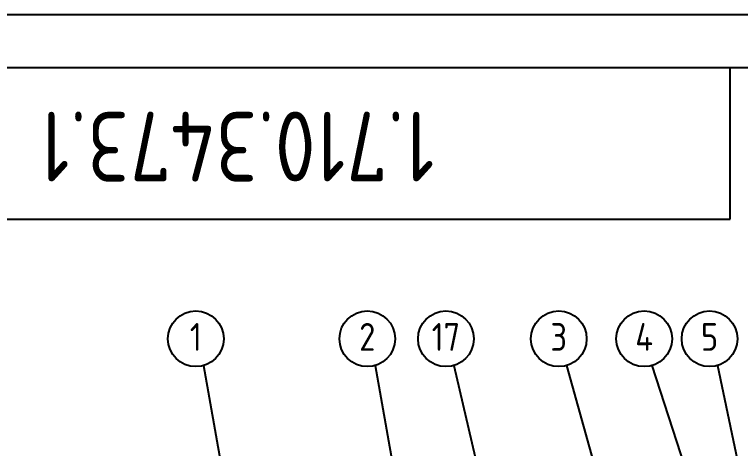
# Model space of a CAD drawing. Extents: x -9568 to -1230, y 8910 to 14862.
# Drawn here: x -8782 to -7479, y 14082 to 14862 of the extents above; entities that cross this region are included whole.
import ezdxf

# ---------------------------------------------------------------- set-up
doc = ezdxf.new("R2010")
doc.units = 0
doc.header["$LTSCALE"] = 12
doc.layers.get('0').update_dxf_attribs({"linetype": 'CONTINUOUS', "lineweight": 25})
for name, color, linetype in [('1', 4, 'CONTINUOUS'), ('2', 3, 'CONTINUOUS'), ('细线', 1, 'CONTINUOUS')]:
    doc.layers.add(name, color=color, linetype=linetype)
doc.layers.add('标注、文本', color=3, linetype='CONTINUOUS', lineweight=25)
doc.styles.get("Standard").update_dxf_attribs({"font": 'gbenor.shx', "bigfont": 'gbcbig.shx'})

msp = doc.modelspace()

# ---------------------------------------------------------------- linework, layer by layer
at = {"layer": '1', "lineweight": -3, "ltscale": 2}
for points in [[(-9568.49388, 14861.99982), (-1230.32848, 14861.99982), (-1230.32848, 8910.44944), (-9568.49388, 8910.44944)], [(-9336.97166, 8995.35275), (-1308.13211, 8995.35275), (-1308.13211, 14766.08118), (-9336.97166, 14766.08118)]]:
    msp.add_lwpolyline(points, close=True, dxfattribs=at)
at = {"layer": '2'}
msp.add_line((-9336.97166, 14494.27151), (-7497.02926, 14494.27151), dxfattribs=at)
at = {"layer": '2', "extrusion": (0.004686, 0.017452, 0.999837)}
for p, q in [((-8442.75368, 14230.96523, 884.3993), (-8285.20924, 13329.99559, 82.66856)), ((-8134.86212, 14230.96523, 884.3993), (-8051.79614, 13766.1615)), ((-7993.59945, 14230.96523, 884.3993), (-7842.98154, 13583.74456, 82.66856)), ((-7790.9841, 14230.96523, 884.3993), (-7586.5207, 13499.88552, 82.66856)), ((-7637.62497, 14230.96523, 884.3993), (-7439.55845, 13616.32504, 82.66856)), ((-7520.1751, 14230.96523, 884.3993), (-7436.76703, 13836.52075, 82.66856))]:
    msp.add_line(p, q, dxfattribs=at)
at = {"layer": '2'}
for centre in [(-8456.69719, 14278.98167, 884.3993), (-8148.80563, 14278.98167, 884.3993), (-8007.54296, 14278.98167, 884.3993), (-7804.9276, 14278.98167, 884.3993), (-7651.56847, 14278.98167, 884.3993), (-7534.1186, 14278.98167, 884.3993)]:
    msp.add_circle(centre, 50, dxfattribs=at)
at = {"layer": '标注、文本'}
msp.add_line((-7497.02926, 14494.27151), (-7497.02926, 14766.08118), dxfattribs=at)

# ---------------------------------------------------------------- texts
at = {"color": 4}
msp.add_text('1.710.3473.1', height=125.450618, rotation=180, dxfattribs=at).set_placement((-8028.25612, 14687.51286))
at = {"layer": '细线', "color": 3, "linetype": 'ByBlock', "lineweight": -3, "ltscale": 0.5, "char_height": 50, "width": 100, "attachment_point": 5}
for s, insert in [('1', (-8456.69719, 14282.35008, 884.3993)), ('2', (-8148.80563, 14282.35008, 884.3993)), ('17', (-8007.54296, 14282.35008, 884.3993)), ('3', (-7804.9276, 14282.35008, 884.3993)), ('4', (-7651.56847, 14282.35008, 884.3993)), ('5', (-7534.1186, 14282.35008, 884.3993))]:
    msp.add_mtext(s, dxfattribs=dict(at, insert=insert))

doc.saveas('drawing.dxf')
